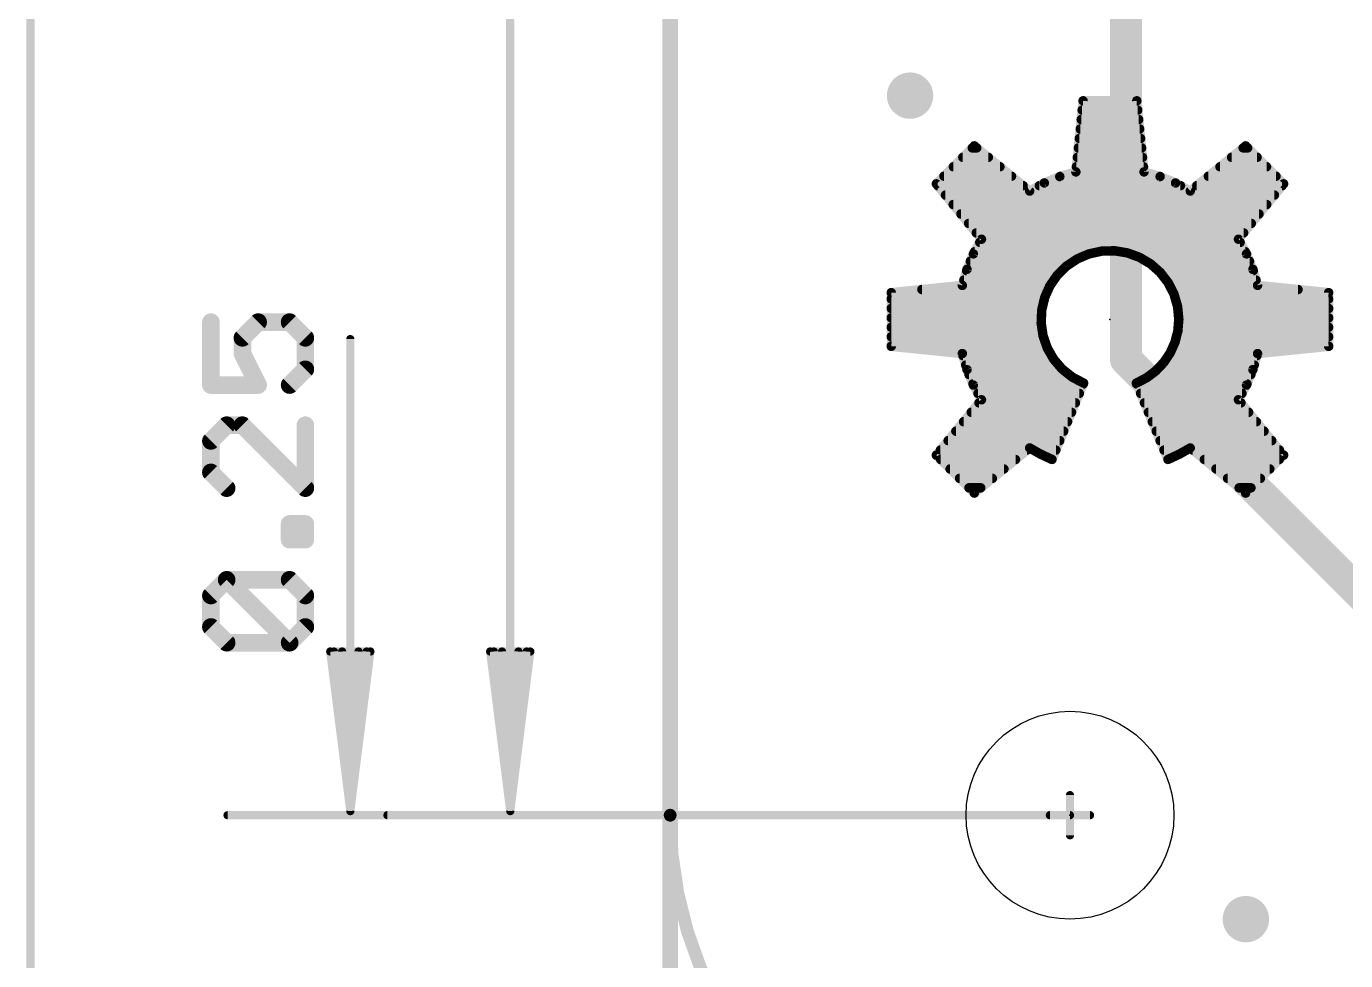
# Model space of a CAD drawing. Extents: x -12 to 110, y -16 to 66.
# Drawn here: x -10.22 to 10.73, y 4.04 to 18.88 of the extents above; entities that cross this region are included whole.
import ezdxf

# ---------------------------------------------------------------- set-up
doc = ezdxf.new("R2010")
doc.units = 0
for name, color, linetype in [('1', 12, 'CONTINUOUS'), ('16', 132, 'CONTINUOUS'), ('18', 110, 'CONTINUOUS'), ('20', 53, 'CONTINUOUS'), ('22', 40, 'CONTINUOUS'), ('23', 53, 'CONTINUOUS'), ('24', 53, 'CONTINUOUS'), ('47', 253, 'CONTINUOUS')]:
    doc.layers.add(name, color=color, linetype=linetype)

# ---------------------------------------------------------------- blocks, each defined once
blk = doc.blocks.new('ROUNDV')
at = {"const_width": 0.5}
blk.add_lwpolyline([(0, -0.25, 1), (0, 0.25, 1), (0, -0.25)], format="xyb", dxfattribs=at)

msp = doc.modelspace()

# ---------------------------------------------------------------- linework, layer by layer
at = {"layer": '1', "const_width": 0.254}
msp.add_lwpolyline([(0, 0), (0, 50.8)], dxfattribs=at)
at = {"layer": '16'}
for points, const_width in [([(0, 0), (0, 50.8)], 0.254), ([(7.239, 13.589), (7.239, 33.782)], 0.508), ([(11.938, 8.89), (7.239, 13.589)], 0.508)]:
    msp.add_lwpolyline(points, dxfattribs=dict(at, const_width=const_width))
at = {"layer": '16', "const_width": 0.254}
for points in [[(7.3288, 13.6788, 1), (7.1492, 13.4992)], [(7.112, 13.589, 1), (7.366, 13.589)]]:
    msp.add_lwpolyline(points, format="xyb", dxfattribs=at)
at = {"layer": '20', "const_width": 0.2032}
msp.add_lwpolyline([(0, 44.45), (0, 6.35)], dxfattribs=at)
at = {"layer": '20'}
for points, const_width in [([(0, 6.35, 0.4142), (6.35, 0)], 0.2032), ([(0.0508, 6.35, 1), (-0.0508, 6.35)], 0.1016), ([(-0.0508, 6.35, 1), (0.0508, 6.35)], 0.1016)]:
    msp.add_lwpolyline(points, format="xyb", dxfattribs=dict(at, const_width=const_width))
msp.add_circle((6.35, 6.35), 1.651, dxfattribs=at)
at = {"layer": '22', "const_width": 0.15}
for points in [[(6.4437, 16.5686), (6.5585, 17.6979)], [(6.5435, 17.55), (7.4265, 17.55)], [(6.5585, 17.6979), (7.4115, 17.6979)], [(7.4115, 17.6979), (7.5263, 16.5686)], [(6.5282, 17.4), (7.4418, 17.4)], [(6.513, 17.25), (7.457, 17.25)], [(4.227, 16.3788), (4.8302, 16.982)], [(4.7982, 16.95), (4.8694, 16.95)], [(4.8302, 16.982), (5.7099, 16.2647)], [(6.4825, 16.95), (7.4875, 16.95)], [(6.4977, 17.1), (7.4723, 17.1)], [(8.2601, 16.2647), (9.1398, 16.982)], [(9.1006, 16.95), (9.1718, 16.95)], [(9.1398, 16.982), (9.743, 16.3788)], [(4.6482, 16.8), (5.0534, 16.8)], [(6.4672, 16.8), (7.5028, 16.8)], [(8.9166, 16.8), (9.3218, 16.8)], [(4.3482, 16.5), (5.4213, 16.5)], [(4.4982, 16.65), (5.2374, 16.65)], [(5.9428, 16.3929), (6.1884, 16.4946)], [(6.1884, 16.4946), (6.4437, 16.5686)], [(6.207, 16.5), (7.763, 16.5)], [(6.452, 16.65), (7.518, 16.65)], [(7.5263, 16.5686), (7.7816, 16.4946)], [(7.7816, 16.4946), (8.0272, 16.3929)], [(8.5487, 16.5), (9.6218, 16.5)], [(8.7326, 16.65), (9.4718, 16.65)], [(4.9443, 15.4991), (4.227, 16.3788)], [(4.2505, 16.35), (5.6053, 16.35)], [(5.7099, 16.2647), (5.9428, 16.3929)], [(5.8649, 16.35), (8.1051, 16.35)], [(8.0272, 16.3929), (8.2601, 16.2647)], [(8.3647, 16.35), (9.7195, 16.35)], [(9.743, 16.3788), (9.0257, 15.4991)], [(4.3728, 16.2), (9.5972, 16.2)], [(4.4951, 16.05), (9.4749, 16.05)], [(4.6174, 15.9), (9.3526, 15.9)], [(4.7397, 15.75), (9.2303, 15.75)], [(4.8161, 15.2662), (4.9443, 15.4991)], [(4.862, 15.6), (9.108, 15.6)], [(4.9173, 15.45), (9.0527, 15.45)], [(9.0257, 15.4991), (9.1539, 15.2662)], [(4.7144, 15.0206), (4.8161, 15.2662)], [(4.8347, 15.3), (6.8086, 15.3)], [(6.6542, 15.2665), (6.4653, 15.1864)], [(6.8546, 15.31), (6.6542, 15.2665)], [(7.0597, 15.3152), (6.8546, 15.31)], [(7.2621, 15.2821), (7.0597, 15.3152)], [(7.1527, 15.3), (9.1353, 15.3)], [(7.4548, 15.2118), (7.2621, 15.2821)], [(9.1539, 15.2662), (9.2556, 15.0206)], [(4.6404, 14.7653), (4.7144, 15.0206)], [(4.768, 15.15), (6.4108, 15.15)], [(6.2948, 15.0725), (6.1485, 14.9287)], [(6.4653, 15.1864), (6.2948, 15.0725)], [(7.631, 15.1067), (7.4548, 15.2118)], [(7.5583, 15.15), (9.202, 15.15)], [(7.7844, 14.9706), (7.631, 15.1067)], [(9.2556, 15.0206), (9.3296, 14.7653)], [(4.6649, 14.85), (6.094, 14.85)], [(4.7084, 15), (6.221, 15)], [(6.1485, 14.9287), (6.0316, 14.7601)], [(7.7512, 15), (9.2616, 15)], [(7.9097, 14.8082), (7.7844, 14.9706)], [(7.8775, 14.85), (9.305, 14.85)], [(8.0025, 14.6253), (7.9097, 14.8082)], [(3.5111, 14.6505), (4.6404, 14.7653)], [(3.5111, 13.7975), (3.5111, 14.6505)], [(3.998, 14.7), (6.0049, 14.7)], [(6.0316, 14.7601), (5.9483, 14.5727)], [(7.9646, 14.7), (9.972, 14.7)], [(8.0596, 14.4282), (8.0025, 14.6253)], [(9.3296, 14.7653), (10.4589, 14.6505)], [(10.4589, 14.6505), (10.4589, 13.7975)], [(3.5111, 14.55), (5.943, 14.55)], [(3.5111, 14.4), (5.9078, 14.4)], [(5.9483, 14.5727), (5.9014, 14.373)], [(8.0243, 14.55), (10.4589, 14.55)], [(8.0788, 14.224), (8.0596, 14.4282)], [(8.0622, 14.4), (10.4589, 14.4)], [(3.5111, 14.25), (5.8962, 14.25)], [(5.9014, 14.373), (5.8927, 14.168)], [(8.0633, 14.0408), (8.0788, 14.224)], [(8.0764, 14.25), (10.4589, 14.25)], [(3.5111, 14.1), (5.9026, 14.1)], [(5.8927, 14.168), (5.9223, 13.9651)], [(5.9223, 13.9651), (5.9894, 13.7712)], [(8.0174, 13.8628), (8.0633, 14.0408)], [(8.0683, 14.1), (10.4589, 14.1)], [(3.5111, 13.95), (5.9275, 13.95)], [(3.5111, 13.8), (5.9794, 13.8)], [(4.6404, 13.6827), (3.5111, 13.7975)], [(5.9894, 13.7712), (6.0914, 13.5933)], [(7.9423, 13.6949), (8.0174, 13.8628)], [(7.9893, 13.8), (10.4589, 13.8)], [(8.0399, 13.95), (10.4589, 13.95)], [(10.4589, 13.7975), (9.3296, 13.6827)], [(4.7144, 13.4274), (4.6404, 13.6827)], [(4.6499, 13.65), (6.0589, 13.65)], [(6.0914, 13.5933), (6.2249, 13.4375)], [(7.8402, 13.542), (7.9423, 13.6949)], [(7.9123, 13.65), (9.3201, 13.65)], [(9.3296, 13.6827), (9.2556, 13.4274)], [(4.6934, 13.5), (6.1713, 13.5)], [(4.8161, 13.1818), (4.7144, 13.4274)], [(4.7465, 13.35), (6.3343, 13.35)], [(6.2249, 13.4375), (6.3851, 13.3094)], [(7.567, 13.2979), (7.7139, 13.4084)], [(7.6362, 13.35), (9.2236, 13.35)], [(7.7139, 13.4084), (7.8402, 13.542)], [(7.8004, 13.5), (9.2766, 13.5)], [(9.2556, 13.4274), (9.1539, 13.1818)], [(4.8086, 13.2), (6.5608, 13.2)], [(4.9443, 12.9489), (4.8161, 13.1818)], [(6.5664, 13.2135), (6.0641, 12.0009)], [(6.3851, 13.3094), (6.5664, 13.2135)], [(7.4036, 13.2135), (7.567, 13.2979)], [(7.9059, 12.0009), (7.4036, 13.2135)], [(7.4092, 13.2), (9.1614, 13.2)], [(9.1539, 13.1818), (9.0257, 12.9489)], [(4.227, 12.0692), (4.9443, 12.9489)], [(4.8887, 13.05), (6.4987, 13.05)], [(7.4713, 13.05), (9.0814, 13.05)], [(9.0257, 12.9489), (9.743, 12.0692)], [(4.7821, 12.75), (6.3744, 12.75)], [(4.9044, 12.9), (6.4365, 12.9)], [(7.5335, 12.9), (9.0656, 12.9)], [(7.5956, 12.75), (9.1879, 12.75)], [(4.6598, 12.6), (6.3123, 12.6)], [(7.6577, 12.6), (9.3102, 12.6)], [(4.4152, 12.3), (6.188, 12.3)], [(4.5375, 12.45), (6.2501, 12.45)], [(7.7199, 12.45), (9.4325, 12.45)], [(7.782, 12.3), (9.5548, 12.3)], [(4.2929, 12.15), (5.6691, 12.15)], [(5.7099, 12.1833), (4.8302, 11.466)], [(5.8832, 12.0848), (5.7099, 12.1833)], [(5.7685, 12.15), (6.1259, 12.15)], [(6.0641, 12.0009), (5.8832, 12.0848)], [(7.8441, 12.15), (8.2015, 12.15)], [(8.0868, 12.0848), (7.9059, 12.0009)], [(8.2601, 12.1833), (8.0868, 12.0848)], [(9.1398, 11.466), (8.2601, 12.1833)], [(8.3009, 12.15), (9.6771, 12.15)], [(4.8302, 11.466), (4.227, 12.0692)], [(4.2962, 12), (5.4851, 12)], [(8.4849, 12), (9.6738, 12)], [(9.743, 12.0692), (9.1398, 11.466)], [(4.4462, 11.85), (5.3011, 11.85)], [(4.5962, 11.7), (5.1172, 11.7)], [(8.6689, 11.85), (9.5238, 11.85)], [(8.8528, 11.7), (9.3738, 11.7)], [(4.7462, 11.55), (4.9332, 11.55)], [(9.0368, 11.55), (9.2238, 11.55)]]:
    msp.add_lwpolyline(points, dxfattribs=at)
at = {"layer": '22', "const_width": 0.075}
for points in [[(6.5435, 17.5875, 1), (6.5435, 17.5125)], [(6.5585, 17.7354, 1), (6.5585, 17.6604)], [(6.5958, 17.6941, 1), (6.5212, 17.7017)], [(7.4488, 17.7017, 1), (7.3742, 17.6941)], [(7.4115, 17.6604, 1), (7.4115, 17.7354)], [(7.4265, 17.5125, 1), (7.4265, 17.5875)], [(6.5282, 17.4375, 1), (6.5282, 17.3625)], [(7.4418, 17.3625, 1), (7.4418, 17.4375)], [(6.513, 17.2875, 1), (6.513, 17.2125)], [(7.457, 17.2125, 1), (7.457, 17.2875)], [(4.7982, 16.9875, 1), (4.7982, 16.9125)], [(4.8539, 17.0111, 1), (4.8065, 16.9529)], [(4.8567, 16.9555, 1), (4.8037, 17.0085)], [(4.8694, 16.9125, 1), (4.8694, 16.9875)], [(6.4825, 16.9875, 1), (6.4825, 16.9125)], [(6.4977, 17.1375, 1), (6.4977, 17.0625)], [(7.4723, 17.0625, 1), (7.4723, 17.1375)], [(7.4875, 16.9125, 1), (7.4875, 16.9875)], [(9.1006, 16.9875, 1), (9.1006, 16.9125)], [(9.1663, 17.0085, 1), (9.1133, 16.9555)], [(9.1635, 16.9529, 1), (9.1161, 17.0111)], [(9.1718, 16.9125, 1), (9.1718, 16.9875)], [(4.6482, 16.8375, 1), (4.6482, 16.7625)], [(5.0534, 16.7625, 1), (5.0534, 16.8375)], [(6.4672, 16.8375, 1), (6.4672, 16.7625)], [(7.5028, 16.7625, 1), (7.5028, 16.8375)], [(8.9166, 16.8375, 1), (8.9166, 16.7625)], [(9.3218, 16.7625, 1), (9.3218, 16.8375)], [(4.3482, 16.5375, 1), (4.3482, 16.4625)], [(4.4982, 16.6875, 1), (4.4982, 16.6125)], [(5.2374, 16.6125, 1), (5.2374, 16.6875)], [(5.4213, 16.4625, 1), (5.4213, 16.5375)], [(6.1779, 16.5306, 1), (6.1988, 16.4586)], [(6.207, 16.5375, 1), (6.207, 16.4625)], [(6.2027, 16.46, 1), (6.174, 16.5292)], [(6.4064, 16.5724, 1), (6.481, 16.5648)], [(6.452, 16.6875, 1), (6.452, 16.6125)], [(6.4541, 16.5326, 1), (6.4333, 16.6046)], [(7.5367, 16.6046, 1), (7.5159, 16.5326)], [(7.489, 16.5648, 1), (7.5636, 16.5724)], [(7.518, 16.6125, 1), (7.518, 16.6875)], [(7.796, 16.5292, 1), (7.7673, 16.46)], [(7.763, 16.4625, 1), (7.763, 16.5375)], [(7.7712, 16.4586, 1), (7.7921, 16.5306)], [(8.5487, 16.5375, 1), (8.5487, 16.4625)], [(8.7326, 16.6875, 1), (8.7326, 16.6125)], [(9.4718, 16.6125, 1), (9.4718, 16.6875)], [(9.6218, 16.4625, 1), (9.6218, 16.5375)], [(4.2561, 16.4025, 1), (4.1979, 16.3551)], [(4.2005, 16.4053, 1), (4.2535, 16.3523)], [(4.2505, 16.3875, 1), (4.2505, 16.3125)], [(5.6053, 16.3125, 1), (5.6053, 16.3875)], [(5.8649, 16.3875, 1), (5.8649, 16.3125)], [(5.9284, 16.4275, 1), (5.9571, 16.3582)], [(5.9609, 16.36, 1), (5.9247, 16.4257)], [(8.0453, 16.4257, 1), (8.0091, 16.36)], [(8.0129, 16.3582, 1), (8.0416, 16.4275)], [(8.1051, 16.3125, 1), (8.1051, 16.3875)], [(8.3647, 16.3875, 1), (8.3647, 16.3125)], [(9.7721, 16.3551, 1), (9.7139, 16.4025)], [(9.7165, 16.3523, 1), (9.7695, 16.4053)], [(9.7195, 16.3125, 1), (9.7195, 16.3875)], [(4.3728, 16.2375, 1), (4.3728, 16.1625)], [(5.6918, 16.2976, 1), (5.728, 16.2318)], [(5.6862, 16.2356, 1), (5.7336, 16.2938)], [(8.2364, 16.2938, 1), (8.2838, 16.2356)], [(8.242, 16.2318, 1), (8.2782, 16.2976)], [(9.5972, 16.1625, 1), (9.5972, 16.2375)], [(4.4951, 16.0875, 1), (4.4951, 16.0125)], [(4.6174, 15.9375, 1), (4.6174, 15.8625)], [(9.3526, 15.8625, 1), (9.3526, 15.9375)], [(9.4749, 16.0125, 1), (9.4749, 16.0875)], [(4.7397, 15.7875, 1), (4.7397, 15.7125)], [(9.2303, 15.7125, 1), (9.2303, 15.7875)], [(4.862, 15.6375, 1), (4.862, 15.5625)], [(4.9173, 15.4875, 1), (4.9173, 15.4125)], [(4.9772, 15.481, 1), (4.9114, 15.5172)], [(4.9152, 15.4754, 1), (4.9734, 15.5228)], [(9.0586, 15.5172, 1), (8.9928, 15.481)], [(8.9966, 15.5228, 1), (9.0548, 15.4754)], [(9.0527, 15.4125, 1), (9.0527, 15.4875)], [(9.108, 15.5625, 1), (9.108, 15.6375)], [(4.7833, 15.2843, 1), (4.849, 15.2481)], [(4.8508, 15.2519, 1), (4.7815, 15.2806)], [(4.8347, 15.3375, 1), (4.8347, 15.2625)], [(6.6462, 15.3032, 1), (6.6621, 15.2299)], [(6.6688, 15.232, 1), (6.6395, 15.3011)], [(6.8086, 15.2625, 1), (6.8086, 15.3375)], [(6.8537, 15.3475, 1), (6.8556, 15.2725)], [(6.8626, 15.2733, 1), (6.8467, 15.3466)], [(7.0657, 15.3522, 1), (7.0536, 15.2782)], [(7.0606, 15.2777, 1), (7.0587, 15.3527)], [(7.1527, 15.3375, 1), (7.1527, 15.2625)], [(7.275, 15.3173, 1), (7.2492, 15.2469)], [(7.2561, 15.2451, 1), (7.2682, 15.3191)], [(9.1885, 15.2806, 1), (9.1192, 15.2519)], [(9.121, 15.2481, 1), (9.1867, 15.2843)], [(9.1353, 15.2625, 1), (9.1353, 15.3375)], [(4.7504, 15.0102, 1), (4.6784, 15.0311)], [(4.768, 15.1875, 1), (4.768, 15.1125)], [(6.2739, 15.1037, 1), (6.3156, 15.0413)], [(6.3211, 15.0457, 1), (6.2685, 15.0992)], [(6.4108, 15.1125, 1), (6.4108, 15.1875)], [(6.4507, 15.221, 1), (6.48, 15.1519)], [(6.4862, 15.1553, 1), (6.4445, 15.2176)], [(7.474, 15.244, 1), (7.4356, 15.1796)], [(7.4419, 15.1765, 1), (7.4677, 15.247)], [(7.5583, 15.1875, 1), (7.5583, 15.1125)], [(7.6558, 15.1347, 1), (7.6061, 15.0786)], [(7.6117, 15.0745, 1), (7.6502, 15.1389)], [(9.202, 15.1125, 1), (9.202, 15.1875)], [(9.2916, 15.0311, 1), (9.2196, 15.0102)], [(4.6649, 14.8875, 1), (4.6649, 14.8125)], [(4.7084, 15.0375, 1), (4.7084, 14.9625)], [(4.6798, 15.035, 1), (4.749, 15.0063)], [(6.094, 14.8125, 1), (6.094, 14.8875)], [(6.1222, 14.9554, 1), (6.1748, 14.9019)], [(6.1793, 14.9073, 1), (6.1177, 14.95)], [(6.221, 14.9625, 1), (6.221, 15.0375)], [(7.7512, 15.0375, 1), (7.7512, 14.9625)], [(7.8141, 14.9935, 1), (7.7547, 14.9476)], [(7.7595, 14.9425, 1), (7.8093, 14.9986)], [(7.8775, 14.8875, 1), (7.8775, 14.8125)], [(7.9432, 14.8251, 1), (7.8763, 14.7912)], [(9.221, 15.0063, 1), (9.2902, 15.035)], [(9.2616, 14.9625, 1), (9.2616, 15.0375)], [(9.305, 14.8125, 1), (9.305, 14.8875)], [(3.5486, 14.6505, 1), (3.4736, 14.6505)], [(3.5073, 14.6878, 1), (3.5149, 14.6132)], [(3.998, 14.7375, 1), (3.998, 14.6625)], [(4.6044, 14.7757, 1), (4.6764, 14.7549)], [(4.6442, 14.728, 1), (4.6366, 14.8026)], [(6.0008, 14.7815, 1), (6.0625, 14.7387)], [(6.0659, 14.7449, 1), (5.9974, 14.7753)], [(6.0049, 14.6625, 1), (6.0049, 14.7375)], [(7.88, 14.7853, 1), (7.9394, 14.8311)], [(7.9646, 14.7375, 1), (7.9646, 14.6625)], [(8.0386, 14.6357, 1), (7.9665, 14.6148)], [(7.9691, 14.6083, 1), (8.036, 14.6422)], [(9.3334, 14.8026, 1), (9.3258, 14.728)], [(9.2936, 14.7549, 1), (9.3656, 14.7757)], [(9.972, 14.6625, 1), (9.972, 14.7375)], [(10.4964, 14.6505, 1), (10.4214, 14.6505)], [(10.4551, 14.6132, 1), (10.4627, 14.6878)], [(3.5111, 14.5875, 1), (3.5111, 14.5125)], [(3.5111, 14.4375, 1), (3.5111, 14.3625)], [(5.9078, 14.3625, 1), (5.9078, 14.4375)], [(5.914, 14.5879, 1), (5.9826, 14.5574)], [(5.9848, 14.5641, 1), (5.9118, 14.5812)], [(5.943, 14.5125, 1), (5.943, 14.5875)], [(8.0243, 14.5875, 1), (8.0243, 14.5125)], [(8.0969, 14.4317, 1), (8.0222, 14.4247)], [(8.0235, 14.4178, 1), (8.0956, 14.4386)], [(8.0622, 14.4375, 1), (8.0622, 14.3625)], [(10.4589, 14.5125, 1), (10.4589, 14.5875)], [(10.4589, 14.3625, 1), (10.4589, 14.4375)], [(3.5111, 14.2875, 1), (3.5111, 14.2125)], [(5.8649, 14.3815, 1), (5.9379, 14.3644)], [(5.9389, 14.3714, 1), (5.864, 14.3746)], [(5.8962, 14.2125, 1), (5.8962, 14.2875)], [(8.0764, 14.2875, 1), (8.0764, 14.2125)], [(8.1162, 14.2208, 1), (8.0414, 14.2272)], [(8.0415, 14.2205, 1), (8.1161, 14.2275)], [(10.4589, 14.2125, 1), (10.4589, 14.2875)], [(3.5111, 14.1375, 1), (3.5111, 14.0625)], [(5.9298, 14.1735, 1), (5.8556, 14.1626)], [(5.8552, 14.1696, 1), (5.9301, 14.1664)], [(5.9578, 13.9773, 1), (5.8869, 13.9528)], [(5.9026, 14.0625, 1), (5.9026, 14.1375)], [(8.026, 14.0439, 1), (8.1007, 14.0376)], [(8.0997, 14.0314, 1), (8.027, 14.0502)], [(8.0683, 14.1375, 1), (8.0683, 14.0625)], [(10.4589, 14.0625, 1), (10.4589, 14.1375)], [(3.5111, 13.9875, 1), (3.5111, 13.9125)], [(3.5111, 13.8375, 1), (3.5111, 13.7625)], [(3.5149, 13.8348, 1), (3.5073, 13.7602)], [(3.4736, 13.7975, 1), (3.5486, 13.7975)], [(5.8852, 13.9597, 1), (5.9594, 13.9705)], [(5.9275, 13.9125, 1), (5.9275, 13.9875)], [(6.0219, 13.7899, 1), (5.9568, 13.7526)], [(5.9794, 13.7625, 1), (5.9794, 13.8375)], [(7.9893, 13.8375, 1), (7.9893, 13.7625)], [(7.9811, 13.8721, 1), (8.0537, 13.8534)], [(8.0517, 13.8474, 1), (7.9832, 13.8781)], [(8.0399, 13.9875, 1), (8.0399, 13.9125)], [(10.4214, 13.7975, 1), (10.4964, 13.7975)], [(10.4627, 13.7602, 1), (10.4551, 13.8348)], [(10.4589, 13.9125, 1), (10.4589, 13.9875)], [(10.4589, 13.7625, 1), (10.4589, 13.8375)], [(4.6764, 13.6931, 1), (4.6044, 13.6723)], [(4.6499, 13.6875, 1), (4.6499, 13.6125)], [(4.6366, 13.6454, 1), (4.6442, 13.72)], [(5.9539, 13.759, 1), (6.0248, 13.7835)], [(6.1199, 13.6177, 1), (6.0629, 13.5689)], [(6.0589, 13.6125, 1), (6.0589, 13.6875)], [(6.0589, 13.5746, 1), (6.1239, 13.6119)], [(7.9123, 13.6875, 1), (7.9123, 13.6125)], [(7.9081, 13.7102, 1), (7.9766, 13.6796)], [(7.9735, 13.6741, 1), (7.9112, 13.7158)], [(9.3258, 13.72, 1), (9.3334, 13.6454)], [(9.3656, 13.6723, 1), (9.2936, 13.6931)], [(9.3201, 13.6125, 1), (9.3201, 13.6875)], [(4.6934, 13.5375, 1), (4.6934, 13.4625)], [(4.749, 13.4417, 1), (4.6798, 13.413)], [(4.6784, 13.4169, 1), (4.7504, 13.4378)], [(4.7465, 13.3875, 1), (4.7465, 13.3125)], [(6.1713, 13.4625, 1), (6.1713, 13.5375)], [(6.2483, 13.4668, 1), (6.2015, 13.4082)], [(6.1964, 13.4131, 1), (6.2534, 13.4619)], [(6.3343, 13.3125, 1), (6.3343, 13.3875)], [(7.6362, 13.3875, 1), (7.6362, 13.3125)], [(7.6866, 13.4342, 1), (7.7411, 13.3827)], [(7.7364, 13.3785, 1), (7.6913, 13.4384)], [(7.8004, 13.5375, 1), (7.8004, 13.4625)], [(7.809, 13.5629, 1), (7.8714, 13.5212)], [(7.8674, 13.5163, 1), (7.8129, 13.5678)], [(9.2196, 13.4378, 1), (9.2916, 13.4169)], [(9.2902, 13.413, 1), (9.221, 13.4417)], [(9.2236, 13.3125, 1), (9.2236, 13.3875)], [(9.2766, 13.4625, 1), (9.2766, 13.5375)], [(4.8086, 13.2375, 1), (4.8086, 13.1625)], [(4.849, 13.1999, 1), (4.7833, 13.1637)], [(4.7815, 13.1674, 1), (4.8508, 13.1961)], [(6.4026, 13.3426, 1), (6.3676, 13.2763)], [(6.3617, 13.2801, 1), (6.4085, 13.3387)], [(6.601, 13.1991, 1), (6.5318, 13.2279)], [(6.5489, 13.1804, 1), (6.5839, 13.2466)], [(6.5608, 13.1625, 1), (6.5608, 13.2375)], [(7.4382, 13.2279, 1), (7.369, 13.1991)], [(7.3864, 13.2468, 1), (7.4208, 13.1802)], [(7.4092, 13.2375, 1), (7.4092, 13.1625)], [(7.5444, 13.3278, 1), (7.5895, 13.2679)], [(7.5842, 13.2646, 1), (7.5497, 13.3312)], [(9.1192, 13.1961, 1), (9.1885, 13.1674)], [(9.1867, 13.1637, 1), (9.121, 13.1999)], [(9.1614, 13.1625, 1), (9.1614, 13.2375)], [(4.8887, 13.0875, 1), (4.8887, 13.0125)], [(4.9114, 12.9308, 1), (4.9772, 12.967)], [(4.9734, 12.9252, 1), (4.9152, 12.9726)], [(6.4987, 13.0125, 1), (6.4987, 13.0875)], [(7.4713, 13.0875, 1), (7.4713, 13.0125)], [(8.9928, 12.967, 1), (9.0586, 12.9308)], [(9.0548, 12.9726, 1), (8.9966, 12.9252)], [(9.0814, 13.0125, 1), (9.0814, 13.0875)], [(4.7821, 12.7875, 1), (4.7821, 12.7125)], [(4.9044, 12.9375, 1), (4.9044, 12.8625)], [(6.3744, 12.7125, 1), (6.3744, 12.7875)], [(6.4365, 12.8625, 1), (6.4365, 12.9375)], [(7.5335, 12.9375, 1), (7.5335, 12.8625)], [(7.5956, 12.7875, 1), (7.5956, 12.7125)], [(9.0656, 12.8625, 1), (9.0656, 12.9375)], [(9.1879, 12.7125, 1), (9.1879, 12.7875)], [(4.6598, 12.6375, 1), (4.6598, 12.5625)], [(6.3123, 12.5625, 1), (6.3123, 12.6375)], [(7.6577, 12.6375, 1), (7.6577, 12.5625)], [(9.3102, 12.5625, 1), (9.3102, 12.6375)], [(4.4152, 12.3375, 1), (4.4152, 12.2625)], [(4.5375, 12.4875, 1), (4.5375, 12.4125)], [(6.188, 12.2625, 1), (6.188, 12.3375)], [(6.2501, 12.4125, 1), (6.2501, 12.4875)], [(7.7199, 12.4875, 1), (7.7199, 12.4125)], [(7.782, 12.3375, 1), (7.782, 12.2625)], [(9.4325, 12.4125, 1), (9.4325, 12.4875)], [(9.5548, 12.2625, 1), (9.5548, 12.3375)], [(4.2929, 12.1875, 1), (4.2929, 12.1125)], [(5.6691, 12.1125, 1), (5.6691, 12.1875)], [(5.7284, 12.2159, 1), (5.6914, 12.1507)], [(5.7336, 12.1542, 1), (5.6862, 12.2124)], [(5.7685, 12.1875, 1), (5.7685, 12.1125)], [(5.899, 12.1188, 1), (5.8674, 12.0507)], [(5.8647, 12.0522, 1), (5.9018, 12.1174)], [(6.1259, 12.1125, 1), (6.1259, 12.1875)], [(7.8441, 12.1875, 1), (7.8441, 12.1125)], [(8.0682, 12.1174, 1), (8.1053, 12.0522)], [(8.1026, 12.0507, 1), (8.071, 12.1188)], [(8.2015, 12.1125, 1), (8.2015, 12.1875)], [(8.2838, 12.2124, 1), (8.2364, 12.1542)], [(8.2786, 12.1507, 1), (8.2416, 12.2159)], [(8.3009, 12.1875, 1), (8.3009, 12.1125)], [(9.6771, 12.1125, 1), (9.6771, 12.1875)], [(4.2535, 12.0957, 1), (4.2005, 12.0427)], [(4.1979, 12.0929, 1), (4.2561, 12.0455)], [(4.2962, 12.0375, 1), (4.2962, 11.9625)], [(5.4851, 11.9625, 1), (5.4851, 12.0375)], [(6.0295, 12.0153, 1), (6.0987, 11.9865)], [(6.0483, 11.9669, 1), (6.0799, 12.0349)], [(7.8901, 12.0349, 1), (7.9217, 11.9669)], [(7.8713, 11.9865, 1), (7.9405, 12.0153)], [(8.4849, 12.0375, 1), (8.4849, 11.9625)], [(9.6738, 11.9625, 1), (9.6738, 12.0375)], [(9.7139, 12.0455, 1), (9.7721, 12.0929)], [(9.7695, 12.0427, 1), (9.7165, 12.0957)], [(4.4462, 11.8875, 1), (4.4462, 11.8125)], [(4.5962, 11.7375, 1), (4.5962, 11.6625)], [(5.1172, 11.6625, 1), (5.1172, 11.7375)], [(5.3011, 11.8125, 1), (5.3011, 11.8875)], [(8.6689, 11.8875, 1), (8.6689, 11.8125)], [(8.8528, 11.7375, 1), (8.8528, 11.6625)], [(9.3738, 11.6625, 1), (9.3738, 11.7375)], [(9.5238, 11.8125, 1), (9.5238, 11.8875)], [(4.7462, 11.5875, 1), (4.7462, 11.5125)], [(4.8065, 11.4951, 1), (4.8539, 11.4369)], [(4.8037, 11.4395, 1), (4.8567, 11.4925)], [(4.9332, 11.5125, 1), (4.9332, 11.5875)], [(9.0368, 11.5875, 1), (9.0368, 11.5125)], [(9.1133, 11.4925, 1), (9.1663, 11.4395)], [(9.1161, 11.4369, 1), (9.1635, 11.4951)], [(9.2238, 11.5125, 1), (9.2238, 11.5875)]]:
    msp.add_lwpolyline(points, format="xyb", dxfattribs=at)
at = {"layer": '23'}
msp.add_point((6.35, 6.35), dxfattribs=at)
at = {"layer": '24'}
msp.add_point((6.985, 14.224), dxfattribs=at)
at = {"layer": '47'}
for points, const_width in [([(-10.16, 50.735), (-10.16, 0.065)], 0.13), ([(-2.54, 6.415), (-2.54, 44.385)], 0.13), ([(-7.2941, 14.1825), (-7.2941, 13.1826)], 0.2794), ([(-6.7941, 13.9325), (-6.5441, 14.1825)], 0.2794), ([(-6.5441, 14.1825), (-6.0442, 14.1825)], 0.2794), ([(-6.0442, 14.1825), (-5.7942, 13.9325)], 0.2794), ([(-6.7941, 13.6826), (-6.7941, 13.9325)], 0.2794), ([(-5.7942, 13.9325), (-5.7942, 13.4326)], 0.2794), ([(-5.08, 6.415), (-5.08, 13.9128)], 0.13), ([(-6.5441, 13.1826), (-6.7941, 13.6826)], 0.2794), ([(-5.7942, 13.4326), (-6.0442, 13.1826)], 0.2794), ([(-7.2941, 13.1826), (-6.5441, 13.1826)], 0.2794), ([(-7.0441, 12.5454), (-7.2941, 12.2954)], 0.2794), ([(-6.7941, 12.5454), (-7.0441, 12.5454)], 0.2794), ([(-5.7942, 11.5454), (-6.7941, 12.5454)], 0.2794), ([(-5.7942, 12.5454), (-5.7942, 11.5454)], 0.2794), ([(-7.2941, 12.2954), (-7.2941, 11.7954)], 0.2794), ([(-7.2941, 11.7954), (-7.0441, 11.5454)], 0.2794), ([(-6.0442, 10.7269), (-6.0442, 10.9768)], 0.2794), ([(-6.0442, 10.9768), (-5.7942, 10.9768)], 0.2794), ([(-5.7942, 10.9768), (-5.7942, 10.7269)], 0.2794), ([(-5.7942, 10.7269), (-6.0442, 10.7269)], 0.2794), ([(-7.2941, 9.8396), (-7.0441, 10.0896)], 0.2794), ([(-7.0441, 10.0896), (-6.0442, 10.0896)], 0.2794), ([(-6.0442, 9.0897), (-7.0441, 10.0896)], 0.2794), ([(-6.0442, 10.0896), (-5.7942, 9.8396)], 0.2794), ([(-7.2941, 9.3397), (-7.2941, 9.8396)], 0.2794), ([(-5.7942, 9.8396), (-5.7942, 9.3397)], 0.2794), ([(-7.0441, 9.0897), (-7.2941, 9.3397)], 0.2794), ([(-5.7942, 9.3397), (-6.0442, 9.0897)], 0.2794), ([(-6.0442, 9.0897), (-7.0441, 9.0897)], 0.2794), ([(-5.08, 6.415), (-5.3992, 8.95)], 0.13), ([(-5.3992, 8.95), (-4.7608, 8.95)], 0.13), ([(-5.08, 6.415), (-5.34, 8.95)], 0.13), ([(-5.08, 6.415), (-5.21, 8.95)], 0.13), ([(-4.7608, 8.95), (-5.08, 6.415)], 0.13), ([(-4.95, 8.95), (-5.08, 6.415)], 0.13), ([(-4.82, 8.95), (-5.08, 6.415)], 0.13), ([(-2.54, 6.415), (-2.8592, 8.95)], 0.13), ([(-2.8592, 8.95), (-2.2208, 8.95)], 0.13), ([(-2.54, 6.415), (-2.8, 8.95)], 0.13), ([(-2.54, 6.415), (-2.67, 8.95)], 0.13), ([(-2.2208, 8.95), (-2.54, 6.415)], 0.13), ([(-2.41, 8.95), (-2.54, 6.415)], 0.13), ([(-2.28, 8.95), (-2.54, 6.415)], 0.13), ([(6.35, 6.0308), (6.35, 6.6692)], 0.13), ([(6.35, 6.35), (-7.03, 6.35)], 0.13), ([(6.35, 6.35), (-4.49, 6.35)], 0.13), ([(6.0308, 6.35), (6.6692, 6.35)], 0.13)]:
    msp.add_lwpolyline(points, dxfattribs=dict(at, const_width=const_width))
for points, const_width in [([(-7.2242, 14.1825, 1), (-7.3639, 14.1825)], 0.1397), ([(-6.5441, 14.2524, 1), (-6.5441, 14.1127)], 0.1397), ([(-6.4947, 14.1331, 1), (-6.5935, 14.2319)], 0.1397), ([(-5.9948, 14.2319, 1), (-6.0936, 14.1331)], 0.1397), ([(-6.0442, 14.1127, 1), (-6.0442, 14.2524)], 0.1397), ([(-6.7243, 13.9325, 1), (-6.864, 13.9325)], 0.1397), ([(-6.8435, 13.9819, 1), (-6.7447, 13.8831)], 0.1397), ([(-5.7244, 13.9325, 1), (-5.864, 13.9325)], 0.1397), ([(-5.8436, 13.8831, 1), (-5.7448, 13.9819)], 0.1397), ([(-5.0475, 13.9128, 1), (-5.1125, 13.9128)], 0.065), ([(-6.7316, 13.7138, 1), (-6.8566, 13.6513)], 0.1397), ([(-6.864, 13.6826, 1), (-6.7243, 13.6826)], 0.1397), ([(-5.864, 13.4326, 1), (-5.7244, 13.4326)], 0.1397), ([(-5.7448, 13.3832, 1), (-5.8436, 13.482)], 0.1397), ([(-7.2941, 13.2524, 1), (-7.2941, 13.1127)], 0.1397), ([(-7.3639, 13.1826, 1), (-7.2242, 13.1826)], 0.1397), ([(-6.6066, 13.1514, 1), (-6.4817, 13.2138)], 0.1397), ([(-6.5441, 13.1127, 1), (-6.5441, 13.2524)], 0.1397), ([(-6.0936, 13.232, 1), (-5.9948, 13.1332)], 0.1397), ([(-7.0441, 12.6152, 1), (-7.0441, 12.4755)], 0.1397), ([(-6.9947, 12.496, 1), (-7.0935, 12.5947)], 0.1397), ([(-6.7447, 12.5947, 1), (-6.8435, 12.496)], 0.1397), ([(-6.7941, 12.4755, 1), (-6.7941, 12.6152)], 0.1397), ([(-5.7244, 12.5454, 1), (-5.864, 12.5454)], 0.1397), ([(-7.2242, 12.2954, 1), (-7.3639, 12.2954)], 0.1397), ([(-7.3435, 12.3448, 1), (-7.2447, 12.246)], 0.1397), ([(-7.2447, 11.8448, 1), (-7.3435, 11.746)], 0.1397), ([(-7.3639, 11.7954, 1), (-7.2242, 11.7954)], 0.1397), ([(-7.0935, 11.496, 1), (-6.9947, 11.5948)], 0.1397), ([(-5.864, 11.5454, 1), (-5.7244, 11.5454)], 0.1397), ([(-5.8436, 11.496, 1), (-5.7448, 11.5948)], 0.1397), ([(-6.0442, 11.0467, 1), (-6.0442, 10.907)], 0.1397), ([(-5.9743, 10.9768, 1), (-6.114, 10.9768)], 0.1397), ([(-5.7244, 10.9768, 1), (-5.864, 10.9768)], 0.1397), ([(-5.7942, 10.907, 1), (-5.7942, 11.0467)], 0.1397), ([(-6.0442, 10.7967, 1), (-6.0442, 10.657)], 0.1397), ([(-6.114, 10.7269, 1), (-5.9743, 10.7269)], 0.1397), ([(-5.864, 10.7269, 1), (-5.7244, 10.7269)], 0.1397), ([(-5.7942, 10.657, 1), (-5.7942, 10.7967)], 0.1397), ([(-7.0441, 10.1595, 1), (-7.0441, 10.0198)], 0.1397), ([(-6.9947, 10.139, 1), (-7.0935, 10.0402)], 0.1397), ([(-6.9947, 10.0402, 1), (-7.0935, 10.139)], 0.1397), ([(-5.9948, 10.139, 1), (-6.0936, 10.0402)], 0.1397), ([(-6.0442, 10.0198, 1), (-6.0442, 10.1595)], 0.1397), ([(-7.2242, 9.8396, 1), (-7.3639, 9.8396)], 0.1397), ([(-7.3435, 9.889, 1), (-7.2447, 9.7902)], 0.1397), ([(-5.7244, 9.8396, 1), (-5.864, 9.8396)], 0.1397), ([(-5.8436, 9.7902, 1), (-5.7448, 9.889)], 0.1397), ([(-7.2447, 9.3891, 1), (-7.3435, 9.2903)], 0.1397), ([(-5.7448, 9.2903, 1), (-5.8436, 9.3891)], 0.1397), ([(-7.3639, 9.3397, 1), (-7.2242, 9.3397)], 0.1397), ([(-7.0441, 9.1596, 1), (-7.0441, 9.0198)], 0.1397), ([(-6.0442, 9.0198, 1), (-6.0442, 9.1596)], 0.1397), ([(-5.864, 9.3397, 1), (-5.7244, 9.3397)], 0.1397), ([(-7.0935, 9.0403, 1), (-6.9947, 9.1391)], 0.1397), ([(-6.0936, 9.1391, 1), (-5.9948, 9.0403)], 0.1397), ([(-6.0936, 9.0403, 1), (-5.9948, 9.1391)], 0.1397), ([(-5.367, 8.9541, 1), (-5.4315, 8.9459)], 0.065), ([(-5.3992, 8.9825, 1), (-5.3992, 8.9175)], 0.065), ([(-5.3077, 8.9533, 1), (-5.3723, 8.9467)], 0.065), ([(-5.1775, 8.9517, 1), (-5.2425, 8.9483)], 0.065), ([(-4.9175, 8.9483, 1), (-4.9825, 8.9517)], 0.065), ([(-4.7877, 8.9467, 1), (-4.8523, 8.9533)], 0.065), ([(-4.7285, 8.9459, 1), (-4.793, 8.9541)], 0.065), ([(-4.7608, 8.9175, 1), (-4.7608, 8.9825)], 0.065), ([(-2.827, 8.9541, 1), (-2.8915, 8.9459)], 0.065), ([(-2.8592, 8.9825, 1), (-2.8592, 8.9175)], 0.065), ([(-2.7677, 8.9533, 1), (-2.8323, 8.9467)], 0.065), ([(-2.6375, 8.9517, 1), (-2.7025, 8.9483)], 0.065), ([(-2.3775, 8.9483, 1), (-2.4425, 8.9517)], 0.065), ([(-2.2477, 8.9467, 1), (-2.3123, 8.9533)], 0.065), ([(-2.1885, 8.9459, 1), (-2.253, 8.9541)], 0.065), ([(-2.2208, 8.9175, 1), (-2.2208, 8.9825)], 0.065), ([(6.3825, 6.6692, 1), (6.3175, 6.6692)], 0.065), ([(-7.03, 6.3825, 1), (-7.03, 6.3175)], 0.065), ([(-5.1122, 6.4191, 1), (-5.0478, 6.4109)], 0.065), ([(-5.1123, 6.4183, 1), (-5.0477, 6.4117)], 0.065), ([(-5.1125, 6.4133, 1), (-5.0475, 6.4167)], 0.065), ([(-5.1125, 6.4167, 1), (-5.0475, 6.4133)], 0.065), ([(-5.1125, 6.415, 1), (-5.0475, 6.415)], 0.065), ([(-5.1123, 6.4117, 1), (-5.0477, 6.4183)], 0.065), ([(-5.1122, 6.4109, 1), (-5.0478, 6.4191)], 0.065), ([(-4.49, 6.3825, 1), (-4.49, 6.3175)], 0.065), ([(-2.5722, 6.4191, 1), (-2.5078, 6.4109)], 0.065), ([(-2.5723, 6.4183, 1), (-2.5077, 6.4117)], 0.065), ([(-2.5725, 6.4133, 1), (-2.5075, 6.4167)], 0.065), ([(-2.5725, 6.4167, 1), (-2.5075, 6.4133)], 0.065), ([(-2.5725, 6.415, 1), (-2.5075, 6.415)], 0.065), ([(-2.5723, 6.4117, 1), (-2.5077, 6.4183)], 0.065), ([(-2.5722, 6.4109, 1), (-2.5078, 6.4191)], 0.065), ([(6.0308, 6.3825, 1), (6.0308, 6.3175)], 0.065), ([(6.35, 6.3175, 1), (6.35, 6.3825)], 0.065), ([(6.35, 6.3175, 1), (6.35, 6.3825)], 0.065), ([(6.6692, 6.3175, 1), (6.6692, 6.3825)], 0.065), ([(6.3175, 6.0308, 1), (6.3825, 6.0308)], 0.065)]:
    msp.add_lwpolyline(points, format="xyb", dxfattribs=dict(at, const_width=const_width))

# ---------------------------------------------------------------- block references
at = {"layer": '18', "xscale": 0.7366, "yscale": 0.7366}
for p in [(3.81, 17.78), (3.81, 17.78), (9.144, 4.699), (9.144, 4.699)]:
    msp.add_blockref('ROUNDV', p, dxfattribs=at)

doc.saveas('drawing.dxf')
